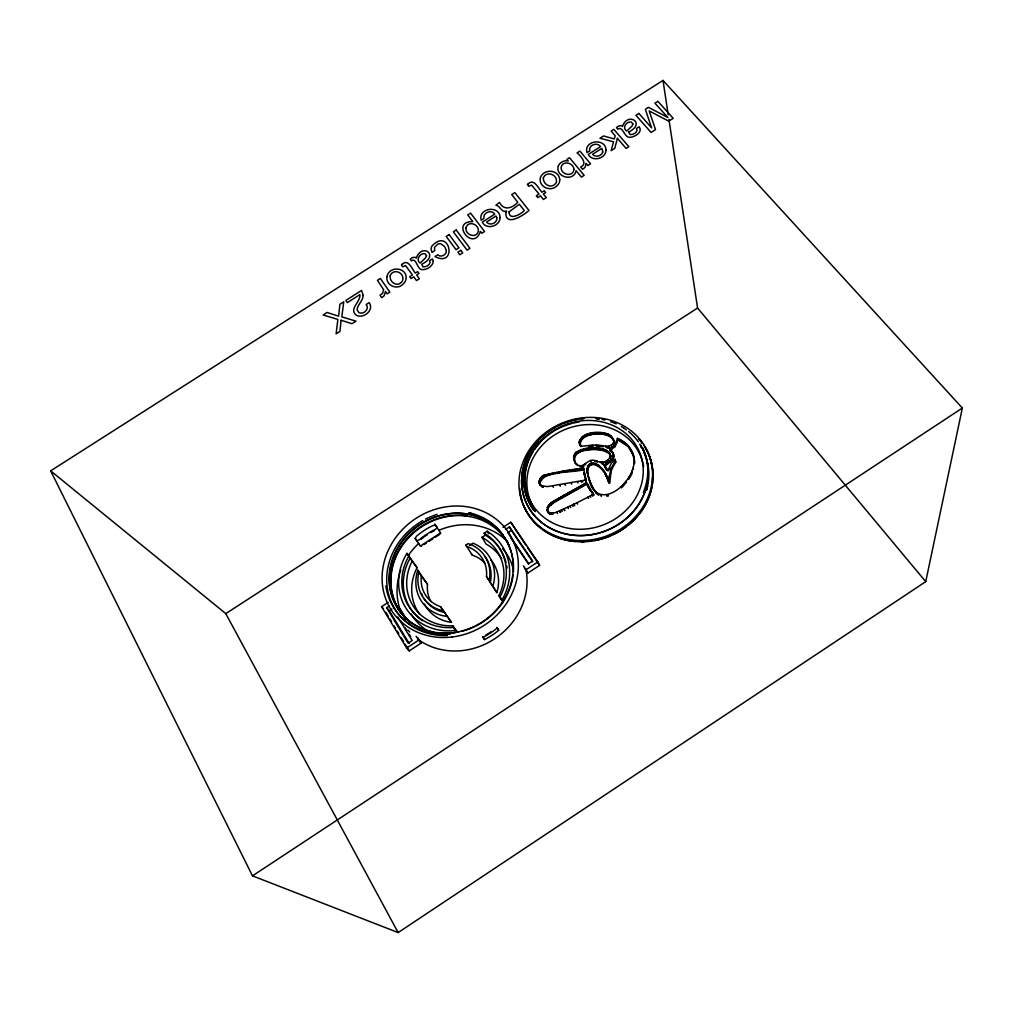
<?xml version="1.0" encoding="UTF-8"?>
<svg xmlns="http://www.w3.org/2000/svg" width="1013" height="1013" viewBox="0 0 1013 1013"><rect width="100%" height="100%" fill="white"/><g stroke="black" fill="none" stroke-linecap="round" stroke-linejoin="round"><path stroke-width="1.5" d="M607.559 479.212L609.535 483.049L609.206 476.654L611.067 468.411L615.322 460.801L615.068 459.345L611.156 463.397L608.066 470.931L604.191 465.106L609.953 460.649L612.802 457.167L613.118 453.292L609.839 448.835L614.866 445.112L617.461 438.35C627.629 442.44 635.176 452.444 634.455 463.637L633.454 455.951L634.125 458.699M615.068 459.345L615.765 462.181L611.51 469.779L609.535 483.049M580.702 446.239C573.814 429.778 614.473 426.688 614.22 443.377L613.473 439.756M614.068 441.769C610.155 429.525 578.195 431.576 580.386 445.885M634.062 462.257C632.821 485.341 595.758 513.49 588.604 477.68L591.529 485.62L596.67 493.673L596.188 492.356M574.447 505.601L573.915 504.309L555.213 512.717L549.932 512.971L547.21 510.704L547.362 507.298L548.552 505.234L552.275 501.992L586.046 482.96L587.109 483.404L588.781 487.987L593.732 494.838L587.109 483.404M547.21 510.704L548.147 512.806L547.957 508.589L549.135 506.525L554.352 502.321L585.666 484.67L587.603 484.746M588.16 475.857L587.667 474.502L588.616 477.465C581.234 452.95 606.141 464.486 608.015 480.567M587.261 472.881L587.768 474.236C586.198 455.255 606.103 468.171 607.534 479.225M576.207 464.435C563.469 445.847 608.205 441.782 610.839 456.8L609.497 452.672M573.915 459.535L575.397 463.207C569.331 446.708 603.115 446.1 610.32 454.824M421.661 545.944A2.317 1.051 -32.4 0 1 420.395 546.045L415.153 538.574L416.381 536.333A65.554 59.349 -35 0 1 433.032 525.519L435.615 525.278L440.592 532.914A2.317 1.051 -32.8 0 1 440.528 533.243M925.73 581.639L962.35 408.049L662.996 80.42L50.65 470.842L252.49 875.852L398.147 932.58L925.73 581.639L697.577 308.003L668.922 119.395M579.664 444.226L582.095 446.151L594.72 445.074L608.205 446.48L612.245 444.555L613.777 441.959M606.736 469.019L607.192 470.387C599.265 463.637 618.437 461.865 613.118 453.292M647.56 486.316L646.674 489.836L647.56 486.316A63.958 57.336 -20.9 0 0 643.686 451.975M575.688 463.068C582.361 471.248 586.552 458.952 593.719 460.282C599.645 462.802 608.61 463.777 610.383 455.407M609.839 448.835L610.282 450.241L615.296 446.518L617.892 439.769L617.461 438.35M643.394 492.305L644.471 489.482A64.363 57.614 -21 0 0 644.002 451.127L642.597 447.936L644.002 451.127M586.008 479.947L583.501 468.069L562.962 471.096L543.715 475.312L539.739 479.048L539.068 482.707L540.461 485.683L539.853 484.366L542.651 486.012L547.704 486.569L584.64 480.225L585.628 479.048L584.349 472.805M539.068 482.707L539.663 484.037C543.778 468.601 571.484 473.97 584.007 469.424L583.501 468.069M631.821 473.945L631.378 474.894L630.972 473.527M630.795 475.996L630.187 477.085L629.769 475.73M593.251 493.521L591.225 495.496L574.016 504.259L574.384 505.208L573.915 504.309M538.283 441.377L534.636 445.821A61.666 55.196 -21 0 0 535.345 511.616L534.016 510.02M535.788 444.251L537.156 442.668M607.091 460.636L607.547 462.017L606.99 460.687M252.49 875.852L962.35 408.049M389.258 605.989L386.624 607.699L389.321 610.763L391.942 609.054M537.852 561.987L539.625 565.355L527.862 573.054L526.013 569.724L537.852 561.987L510.818 522.265L503.043 527.33M406.631 648.041L418.584 640.229L421.117 643.116L409.239 650.89L406.631 648.041L381.61 606.686L388.144 602.431M420.395 546.045L440.592 532.914M423.941 544.614L426.486 542.968M429.018 541.309L432.817 538.84M435.349 537.194L439.161 534.725M465.866 545.108L468.145 543.614A37.152 33.581 -35 0 1 489.152 580.639L486.493 576.587A33.796 30.555 -35 0 0 466.803 546.539L465.866 545.108L472.273 555.124A33.264 30.175 -35.1 0 1 484.974 563.38M487.139 531.243A57.285 51.802 -35 0 1 501.916 600.101L499.953 597.1A53.93 48.763 -35 0 0 484.113 533.218L487.139 531.243L488.621 533.762M469.361 545.538L472.957 543.196A40.596 36.734 -35 0 1 492.85 586.324L496.864 592.63A40.102 36.379 -35.1 0 0 490.862 559.809M502.891 601.823L498.928 595.606A50.156 45.382 -35 0 0 481.998 537.295L485.278 535.168A53.74 48.624 -35 0 1 505.145 559.619M505.538 529.444L509.463 526.887L532.623 561.012L528.647 563.608L508.957 534.509M507.475 532.965L511.375 530.432L509.463 526.887M50.65 470.842L225.785 613.625L697.577 308.003M609.168 481.669L608.053 480.555M446.1 634.252L450.051 634.011L446.1 634.252A66.985 60.425 -34.9 0 1 386.333 588.844L385.852 585.907M461.637 515.199L467.512 515.82L463.675 515.288M471.07 513.3L468.854 512.755A64.262 57.969 -34.9 0 1 503.322 535.497M549.439 513.844L549.287 512.755M617.892 439.769L628.288 446.67L633.568 456.002L632.821 453.33M610.282 450.241L611.865 452.001L611.421 450.608M381.61 606.686L383.421 608.724M453.558 627.465L454.862 629.124L452.773 625.806A50.156 45.382 -35 0 1 412.139 561.202L406.947 553.339A57.285 51.802 -35 0 0 405.934 608.142A57.285 51.802 -35 0 0 455.483 630.504L453.558 627.465A53.93 48.763 -35 0 1 408.758 556.2M452.773 625.806L457.306 631.656M430.93 601.659A33.264 30.175 -35.1 0 1 427.511 584.298L417.799 570.205L421.307 576.169A33.796 30.555 -35 0 0 440.478 606.648L451.443 622.337A40.102 36.379 -35.1 0 1 424.472 604.09M440.478 606.648L451.443 622.337M421.307 576.169L427.511 584.298M406.947 553.339L417.052 567.685A49.536 44.952 -35.1 0 0 419.699 614.321M412.139 561.202L417.052 567.685M484.543 639.57L482.922 637.342A69.125 62.591 -35 0 0 497.18 627.997L498.725 630.263A68.795 62.35 -35.1 0 1 484.543 639.57L482.72 636.708M415.165 538.359L416.938 540.739L419.154 539.904A68.34 62.034 -35.1 0 1 435.603 529.229L437.198 527.57L434.83 523.936M525.734 544.956L510.818 522.265M527.469 547.501L539.625 565.355M511.375 530.432L532.648 561.772M511.021 538.194L528.697 564.355M503.486 536.282L507.817 542.715M523.417 565.874L526.013 569.724M524.405 567.938L527.862 573.054M492.85 586.324L490.305 582.45A37.012 33.492 -35 0 0 484.746 556.302M498.928 595.606L501.08 598.873M471.349 553.706L472.273 555.124M496.864 592.63L486.493 576.587M496.889 627.427L498.725 630.263M504.373 537.042L505.373 538.637M400.072 608.737L404.934 616.664M417.875 637.823L421.117 643.116M397.451 605.66L405.58 618.956M416.14 636.24L418.584 640.229M401.211 621.248L402.794 623.856M405.187 627.769L406.77 630.377M409.163 634.303L410.746 636.911M397.78 616.93L412.152 640.545L408.138 643.166L386.624 607.699M389.321 610.763L409.151 643.432M385.94 612.396L388.346 616.385M389.954 619.032L391.562 621.691M393.968 625.679L395.577 628.326M397.185 630.985L398.793 633.632M401.199 637.62L403.617 641.596M405.225 644.255L409.239 650.89M481.998 537.295L486.088 544.095A49.536 44.952 -35.1 0 1 501.663 558.796M484.113 533.218L485.278 535.168M640.596 446.48L641.09 447.341M613.561 454.685L612.067 451.405M225.785 613.625L398.147 932.58M547.045 509.666L547.64 510.945M549.73 512.907L550.312 514.186M548.324 512.274L548.919 513.54M550.097 513.009L550.844 514.325M547.362 507.298L547.957 508.589M549.932 512.971L550.515 514.249M548.552 505.234L549.135 506.525M551.224 513.173L551.806 514.439M552.389 513.16L552.959 514.427M550.211 503.575L550.793 504.867M541.879 485.784L542.487 487.101M539.055 480.82L539.65 482.15M541.183 485.468L541.778 486.784M540.043 478.617L540.651 479.947M550.857 503.056L551.439 504.347M539.739 479.048L540.334 480.39M550.603 503.258L551.186 504.55M542.651 486.012L543.247 487.329M550.401 503.423L550.983 504.715M540.701 477.769L541.297 479.111M540.385 478.199L540.993 479.529M541.588 476.528L542.183 477.857M552.275 501.992L552.845 503.284M556.96 512.236L557.53 513.502M541.018 477.174L541.613 478.516M553.769 501.03L554.352 502.321M542.284 476.034L542.879 477.376M543.715 475.312L544.31 476.654M559.505 511.21L560.062 512.489M543.031 475.629L543.626 476.971M544.399 475.097L544.994 476.439M555.403 500.194L555.972 501.498M560.05 510.945L560.62 512.223M545.83 474.755L546.412 476.097M545.121 474.932L545.703 476.275M557.201 499.143L557.77 500.435M561.557 510.21L562.114 511.489M552.807 485.936L553.377 487.253M547.159 474.363L547.742 475.705M564.925 510.425L564.254 509.197M548.489 473.97L549.071 475.312M558.948 497.94L559.505 499.232M563.861 509.349L564.418 510.641M549.818 473.603L550.401 474.945M551.275 473.261L551.844 474.603M560.86 496.94L561.417 498.244M561.924 496.395L562.481 497.7M562.924 495.712L563.481 497.016M567.812 507.285L568.369 508.577M552.997 472.919L553.567 474.261M554.731 472.615L555.301 473.957M559.733 484.847L560.29 486.164M563.962 495.028L564.507 496.345M565.14 494.496L565.685 495.813M570.091 506.183L570.636 507.475M564.735 494.648L565.279 495.952M564.342 494.825L564.899 496.129M556.466 472.311L557.023 473.653M566.368 493.901L566.913 495.205M567.597 493.078L568.141 494.382M572.383 505.158L572.915 506.449M558.492 471.931L559.049 473.286M568.939 492.369L569.483 493.673M564.912 483.948L565.469 485.278M560.721 471.514L561.278 472.856M574.016 504.259L574.548 505.563M570.281 491.723L570.813 493.04M571.535 490.9L572.079 492.217M562.962 471.096L563.507 472.451M577.106 502.853L577.625 504.157M565.191 470.69L565.735 472.045M572.915 490.178L573.447 491.495M567.229 470.361L567.774 471.716M574.08 489.634L574.612 490.95M571.205 482.846L571.75 484.176M575.169 488.937L575.701 490.254M569.243 470.07L569.775 471.425M576.346 488.317L576.866 489.646M577.638 487.76L578.157 489.089M571.256 469.779L571.788 471.134M577.537 481.694L578.056 483.036M578.879 487.038L579.398 488.367M591.035 484.277L591.503 485.506M580.107 486.278L580.626 487.608M573.181 469.488L573.713 470.842M574.7 469.234L575.219 470.589M576.22 468.981L576.739 470.349M581.741 485.328L582.26 486.658M583.45 484.328L583.957 485.67M587.958 497.092L588.452 498.396M581.082 480.871L581.601 482.213M576.802 464.144L577.321 465.511M573.497 456.952L574.029 458.332M573.649 458.345L574.181 459.712M577.739 468.74L578.258 470.108M582.272 480.618L582.779 481.947M574.27 454.255L574.789 455.635M590.199 496.015L590.706 497.32M585.159 483.34L585.666 484.67M579.208 468.538L579.727 469.905M573.713 455.546L574.232 456.926M575.093 453.052L575.625 454.432M579.601 465.398L580.12 466.765M580.626 468.373L581.133 469.728M586.046 482.96L586.552 484.303M582.044 468.221L582.564 469.576M584.045 473.54L584.552 474.882M589.883 489.254L590.389 490.583M575.865 452.178L576.384 453.558M580.993 465.727L581.5 467.094M584.197 474.287L584.919 476.553M584.602 475.92L586.134 480.39M589.072 487.962L589.566 489.292M585.628 479.428L586.134 480.77M588.287 486.658L588.781 487.987M585.514 479.731L586.021 481.074M586.692 483.036L588.16 486.835M585.337 479.934L585.843 481.276M592.187 492.217L592.681 493.546M576.79 451.709L577.309 453.102M582.12 465.803L582.627 467.17M591.605 491.482L592.099 492.812M581.741 465.803L582.247 467.158M590.845 490.545L591.617 492.204M576.283 451.912L576.802 453.305M581.361 465.777L581.867 467.145M583.919 472.501L584.425 473.856M590.554 490.216L591.048 491.533M590.174 489.697L590.832 491.254M592.174 494.914L592.668 496.231M577.929 451.317L578.448 452.697M582.981 465.587L583.399 467.031M582.766 465.739L583.273 467.094M593.327 493.977L593.821 495.294M577.321 451.545L577.841 452.925M582.627 465.777L583.007 467.158M592.782 492.951L593.276 494.268M592.352 486.595L592.846 487.924M578.98 450.861L579.499 452.254M590.984 483.847L588.11 476.123M591.731 485.506L592.225 486.848M590.769 483.391L591.605 485.771M583.488 464.828L583.995 466.183M587.071 468.918L587.565 470.285M580.044 450.405L580.55 451.798M595.277 491.381L595.771 492.698M586.932 469.943L587.426 471.298M594.34 490.254L594.834 491.584M586.932 470.893L587.426 472.248M593.567 489.026L594.061 490.343M587.046 471.83L587.54 473.185M592.909 487.709L593.403 489.038M597.138 493.28L597.632 494.597M581.107 449.987L581.614 451.38M587.337 467.879L587.831 469.234M585.147 463.485L585.641 464.853M579.246 441.022L579.765 442.428M588.186 465.727L588.68 467.094M582.184 449.645L582.69 451.038M598.278 494.053L598.759 495.37M579.031 441.858L579.55 443.263M580.031 444.656L580.981 446.67M579.031 442.668L579.753 444.872M587.679 466.841L588.173 468.209M579.942 439.781L580.449 441.187M583.412 449.379L583.906 450.772M588.908 464.739L589.401 466.107M579.601 440.3L580.107 441.706M584.64 449.177L585.147 450.57M589.807 463.941L590.3 465.309M580.702 438.768L581.209 440.174M600.874 495.142L601.355 496.459M580.322 439.275L580.829 440.68M585.881 449.012L586.388 450.405M581.538 437.489L582.032 438.895M590.554 463.485L591.035 464.866M581.057 438.249L581.563 439.655M592.023 462.928L592.516 464.296M582.247 436.73L582.754 438.148M590.63 460.548L591.123 461.928M591.25 463.169L591.744 464.549M583.083 436.109L583.589 437.527M587.135 448.886L587.629 450.279M593.947 462.713L594.428 464.093M583.982 435.577L584.476 436.983M588.528 448.734L589.022 450.127M585.679 434.653L586.172 436.071M606.61 495.154L607.078 496.471M589.959 448.594L590.452 449.987M584.881 435.058L585.387 436.476M588.604 445.53L589.085 446.923M586.514 434.362L587.008 435.78M591.389 448.48L591.871 449.886M589.933 445.403L590.427 446.809M595.049 460.358L595.53 461.738M595.948 463.245L596.429 464.612M598.645 465.03L599.126 466.398M592.82 448.417L593.301 449.81M591.275 445.289L591.769 446.695M596.834 460.636L597.315 462.017M587.388 434.121L587.882 435.539M597.721 464.296L598.189 465.663M607.914 494.711L608.37 496.028M592.618 445.188L593.099 446.581M599.709 466.347L600.177 467.715M588.274 433.906L588.756 435.324M599.202 465.676L599.671 467.044M589.743 433.513L590.237 434.932M594.454 448.392L594.935 449.785M601.19 468.158L601.659 469.526M589.123 433.678L589.617 435.109M605.445 474.578L605.901 475.933M591.01 433.209L591.491 434.64M596.188 448.404L596.67 449.797M604.672 473.008L605.141 474.363M590.376 433.361L590.858 434.78M600.165 461.713L602.026 463.764L601.557 462.384M603.052 470.501L603.52 471.855M592.276 433.007L592.757 434.425M596.581 445.214L597.05 446.606M602.444 462.574L602.912 463.941M608.838 481.682L609.446 483.1M608.572 481.466L609.028 482.808M595.961 445.15L596.429 446.556M602.013 462.548L602.469 463.916M607.078 477.883L608.813 482.568M591.643 433.095L592.124 434.514M606.559 476.604L607.028 477.946M605.989 475.591L606.458 476.946M604.444 464.752L604.913 466.119M593.58 432.931L594.061 434.349M604.672 466.031L605.128 467.398M604.191 465.106L604.723 466.866M592.934 432.956L593.415 434.374M597.227 445.251L597.695 446.644M602.9 462.472L603.355 463.853M597.923 448.442L598.404 449.848M594.897 432.906L595.378 434.324M599.658 448.518L600.127 449.924M605.078 464.296L605.533 465.676M609.206 476.654L609.661 478.009M594.238 432.918L594.72 434.336M598.278 445.277L598.746 446.682M606.103 468.031L606.572 469.399M605.571 467.221L606.027 468.588M605.128 466.613L605.597 467.981M595.809 432.88L596.277 434.298M600.975 448.607L601.443 450.013M605.913 463.713L606.369 465.081M605.002 461.51L605.457 462.89M599.341 445.302L599.81 446.695M606.762 476.971L607.23 478.377M602.748 448.898L603.216 450.304M601.443 445.378L601.912 446.784M596.91 432.83L597.391 434.248M608.826 468.399L609.282 469.766M601.861 448.734L602.33 450.127M606.749 463.118L607.205 464.486M600.392 445.327L600.861 446.733M608.079 462.169L608.534 463.549M602.494 445.505L602.95 446.898M603.621 449.114L604.077 450.519M598.012 432.779L598.493 434.197M605.027 449.582L605.495 450.975M611.067 468.411L611.51 469.779M599.126 432.754L599.595 434.172M608.041 459.712L608.496 461.092M604.406 449.341L604.862 450.734M606.825 450.532L607.281 451.925M609.953 460.649L610.408 462.029M606.243 450.177L606.698 451.583M600.215 432.766L600.684 434.197M605.647 449.861L606.103 451.266M606.673 446.366L607.129 447.771M609.991 456.99L610.434 458.37M608.091 451.38L608.547 452.773M601.469 432.855L601.937 434.273M607.471 450.937L607.927 452.342M605.622 446.151L606.091 447.556M607.787 446.505L608.243 447.911M610.054 453.799L610.814 455.863M611.599 458.94L612.055 460.32M607.382 446.492L607.838 447.898M602.748 432.969L603.216 434.387M608.699 451.836L609.155 453.229M609.016 446.315L609.459 447.721M608.61 446.416L609.066 447.822M604.039 433.108L604.495 434.539M608.205 446.48L608.648 447.885M621.172 486.557L621.602 487.899M622.273 485.594L622.691 486.936M610.75 449.81L611.206 451.216M605.305 433.285L605.761 434.716M610.257 449.228L610.712 450.62M612.802 457.167L613.245 458.547M610.067 449.038L610.51 450.43M623.185 484.505L623.615 485.847M606.559 433.488L607.015 434.919M611.27 447.974L611.713 449.379M612.396 451.836L613.08 453.672M615.322 460.801L615.765 462.181M613.27 455.242L613.701 456.622M609.32 452.279L609.775 453.723M608.547 434.146L609.003 435.577M624.084 483.404L624.514 484.746M607.597 433.754L608.053 435.185M611.232 445.315L611.675 446.72M610.219 435.299L610.662 436.73M625.059 482.315L625.49 483.657M609.421 434.666L609.877 436.096M613.65 442.478L614.093 443.884M611.586 436.831L612.371 438.667M611.194 436.35L611.839 438.009M611.004 436.109L611.447 437.54M610.788 435.881L611.244 437.299M613.068 443.618L613.511 445.024M612.827 438.414L613.637 440.465M613.739 440.896L614.233 442.846M614.866 445.112L615.296 446.518M612.396 437.819L612.827 439.237M626.034 481.213L626.452 482.568M616.626 441.263L617.056 442.681M628.453 477.933L628.858 479.276M629.136 476.819L629.542 478.174M619.247 439.338L619.677 440.756M620.969 440.288L621.387 441.706M622.982 441.478L623.4 442.896M631.808 471.64L632.213 472.995L632.201 470.69M622.349 441.073L622.767 442.491M624.35 442.466L624.768 443.871M623.603 441.909L624.021 443.327M633.087 468.069L633.48 469.437M625.553 443.301L625.971 444.72M626.718 444.188L627.136 445.593M629.187 446.758L629.592 448.164M627.87 445.264L628.288 446.67M631.58 450.975L631.985 452.38M634.075 459.75L634.48 461.13M631.086 450.013L631.492 451.418M634.151 460.877L634.543 462.257M630.301 448.392L630.706 449.797M632.593 452.798L632.998 454.191M632.125 451.925L632.53 453.318M633.935 458.623L634.341 460.016M650.473 459.358L651.714 464.283L650.473 459.358L650.84 460.75A67.529 60.565 -20.9 0 0 645.053 447.467M651.359 462.903L652.359 467.892A67.529 60.565 -20.9 0 1 652.853 478.946L652.486 477.579L652.524 482.657A67.529 60.565 -20.9 0 1 590.554 541.233A67.529 60.565 -20.9 0 1 521.48 499.219M662.996 80.42L668.2 114.71M401.325 612.84A64.883 58.868 -35.1 0 1 399.591 573.827M399.958 572.611A64.883 58.868 -35.1 0 1 400.781 570.192M408.467 555.301A64.883 58.868 -35.1 0 1 418.736 543.437M438.908 530.318A64.883 58.868 -35.1 0 1 507.804 541.955M440.022 534.003A2.317 1.051 -32.8 0 1 439.617 534.383M491.482 631.542A65.237 59.121 -35.1 0 1 485.721 635.126M407.948 620.437A63.819 57.665 -34.9 0 1 418.293 529.115A63.819 57.665 -34.9 0 1 509.222 545.792M447.442 635.531A66.769 59.97 -34.4 0 1 389.891 598.518A66.769 59.97 -34.4 0 1 410.062 529.698M410.847 529.001A66.769 59.97 -34.4 0 1 414.912 525.734M415.748 525.114A66.769 59.97 -34.4 0 1 419.192 522.759M420.066 522.189A66.769 59.97 -34.4 0 1 422.763 520.593M425.511 519.099A66.769 59.97 -34.4 0 1 428.322 517.732M429.271 517.301A66.769 59.97 -34.4 0 1 431.196 516.478M432.158 516.098A66.769 59.97 -34.4 0 1 434.108 515.364M435.084 515.009A66.769 59.97 -34.4 0 1 437.059 514.363M433.881 632.15A64.06 58.096 -34 0 1 390.398 566.039A64.06 58.096 -34 0 1 459.864 513.274A64.06 58.096 -34 0 1 513.414 571.737M513.122 574.789A64.06 58.096 -34 0 1 461.915 631.213M458.775 631.935A64.06 58.096 -34 0 1 436.907 632.656M505.335 539.081A63.844 57.678 -34.9 0 1 508.969 545.399M411.62 623.362A63.844 57.678 -34.9 0 1 396.817 554.035A63.844 57.678 -34.9 0 1 463.751 515.376M502.676 548.78A56.386 51.157 -35.1 0 1 513.148 568.749M427.473 630.719A56.386 51.157 -35.1 0 1 411.316 613.979M525.899 569.192A68.264 61.97 -35.1 0 1 494.357 639A68.264 61.97 -35.1 0 1 418.268 639.558M409.759 632.049A68.264 61.97 -35.1 0 1 408.087 630.162M420.927 539.385A68.264 61.97 -35.1 0 1 424.13 536.915M425.219 536.13A68.264 61.97 -35.1 0 1 427.448 534.623M430.892 532.521A68.264 61.97 -35.1 0 1 434.438 530.609M505.474 560.658A53.74 48.624 -35 0 1 506.057 562.747M506.753 565.95A53.74 48.624 -35 0 1 507.082 568.116M422.256 620.652A53.74 48.624 -35 0 1 410.164 558.074M446.847 616.398A40.596 36.734 -35 0 1 417.799 570.205M443.061 610.75A37.152 33.581 -35 0 1 418.8 572.18M444.378 612.46A37.012 33.492 -35 0 1 423.966 598.442M422.611 596.024A37.012 33.492 -35 0 1 421.471 593.491M539.828 442.542A61.476 54.917 -19.6 0 1 579.398 421.915M643.217 450.076A64.174 57.804 -21 0 1 596.986 533.598A64.174 57.804 -21 0 1 521.581 479.656M521.72 476.844A64.174 57.804 -21 0 1 529.343 452.406M530.863 449.899A64.174 57.804 -21 0 1 534.256 445.062M536.13 442.744A64.174 57.804 -21 0 1 554.744 427.423M557.454 425.966A64.174 57.804 -21 0 1 560.214 424.637M563.051 423.421A64.174 57.804 -21 0 1 577.841 419.23M580.88 418.774A64.174 57.804 -21 0 1 583.931 418.47A64.174 57.716 -22 0 0 522.733 491.875A64.174 57.716 -22 0 0 606.749 530.356A64.174 57.716 -22 0 0 639.975 444.188M596.125 418.584A64.174 57.804 -21 0 1 599.126 418.964M623.957 428.271A64.174 57.804 -21 0 1 626.351 429.917M640.064 444.441A64.174 57.804 -21 0 1 642.875 449.379M595.999 418.546A64.174 57.716 -22 0 1 599 418.901M601.975 419.395A64.174 57.716 -22 0 1 604.9 420.015M610.636 421.674A64.174 57.716 -22 0 1 616.132 423.852M621.349 426.536A64.174 57.716 -22 0 1 623.831 428.068M628.529 431.475A64.174 57.716 -22 0 1 638.367 441.845M533.674 510.235A61.476 54.753 -21.3 0 1 533.041 451.912M534.56 449.607A61.476 54.753 -21.3 0 1 539.777 443.086M533.18 506.639A59.501 53.334 -20.9 0 1 565.203 429.436A59.501 53.334 -20.9 0 1 642.66 462.004M642.951 463.106A59.501 53.334 -20.9 0 1 643.648 466.449M521.176 498.054A67.529 60.565 -20.9 0 1 519.694 488.532M638.507 438.73A67.529 60.565 -20.9 0 1 642.356 443.428M644.015 445.467A67.592 60.615 -20.9 0 1 652.397 484.442M651.853 487.405A67.592 60.615 -20.9 0 1 628.529 524.911M626.161 526.773A67.592 60.615 -20.9 0 1 613.296 534.535M610.522 535.776A67.592 60.615 -20.9 0 1 594.656 540.537M591.681 541.018A67.592 60.615 -20.9 0 1 588.692 541.373M584.26 541.676A67.592 60.615 -20.9 0 1 581.31 541.727M575.397 541.474A67.592 60.615 -20.9 0 1 543.019 529.799M540.638 528.001A67.592 60.615 -20.9 0 1 523.126 504.17M522.088 501.182A67.592 60.615 -20.9 0 1 520.555 495.116M638.697 438.642A67.592 60.615 -20.9 0 1 642.381 443.124M446.353 250.49C446.961 254.732 440.858 257.973 437.793 254.807L435.008 256.593C457.407 268.065 450.329 226.849 432.133 245.83A6.952 5.647 -25.1 0 0 431.12 249.591L431.969 252.427L434.742 250.654L434.476 247.4L437.806 244.146A4.179 3.394 -25.1 0 1 441.06 243.943L444.631 246.64L446.353 250.49M383.572 289.667L382.699 293.188L379.976 295.239L381.673 297.67L384.092 295.859L385.459 291.478L387.105 293.846L389.853 292.099L380.331 278.448L377.469 280.284L383.572 289.667M465.955 227.938C465.068 234.978 476.566 239.043 478.364 231.154C479.086 224 467.778 220.201 465.955 227.938M496.801 217.782C497.636 223.037 489.76 226.317 486.569 221.999L495.99 215.984L496.801 217.782M386.979 276.587C385.56 285.463 397.311 290.642 403.187 283.957A8.395 6.85 -27.3 0 0 405.972 279.411C408.163 267.242 389.195 265.165 386.979 276.587M543.373 177.883C542.727 183.847 550.591 189.026 555.086 184.037A4.647 3.735 -19.8 0 0 556.492 180.96C556.53 173.919 545.956 170.893 543.373 177.883M606.04 149.823C606.179 158.572 592.554 162.308 588.198 154.47L600.519 146.606C597.341 141.706 588.173 145.163 589.781 150.861L587.008 152.634C583.273 140.706 605.204 137.312 606.04 149.823M559.733 179.554L559.645 181.2A8.383 6.736 -19.8 0 1 557.049 185.62C550.907 192.749 537.624 186.481 540.524 177.224C544.26 168.449 558.796 169.551 559.733 179.554M363.161 295.327C363.173 300.874 357.45 304.419 357.095 309.839L358.931 312.612C363.477 314.929 369.96 308.94 366.174 304.508L369.112 302.621C374.709 309.991 363.312 319.196 356.348 315.233C348.345 309.117 360.995 301.659 359.843 294.644L347.358 302.621L345.889 300.443L361.565 290.427L363.161 295.327M433.349 261.354C432.728 266.571 426.144 270.471 421.18 269.521C417.039 268.394 416.09 257.175 411.519 260.885L410.328 259.214L412.139 257.733L414.874 257.188L416.254 258.112C422.244 242.208 439.87 255.542 421.763 264.228L423.003 266.812C426.131 267.407 431.589 264.279 429.689 260.594L432.361 258.885L433.349 261.354M500.042 217.554C500.08 226.254 486.43 230.369 482.289 222.113L494.711 214.174C491.596 209.02 482.53 212.743 483.986 218.428L481.188 220.214C477.655 208.134 499.688 204.588 500.042 217.554M632.922 124.004L631.871 126.232L626.768 131.057C621.589 127.98 626.616 120.813 631.403 122.092L632.922 124.004M341.052 320.235L339.95 331.403L336.126 333.847L337.861 319.424L323.134 314.967L327.072 312.447L338.595 316.195L339.912 304.255L343.749 301.811L341.824 316.892L355.994 321.146L351.98 323.704L341.052 320.235M390.22 275.663C389.093 281.614 396.729 287.464 401.351 282.272A4.647 3.799 -27.3 0 0 402.895 279.094C403.491 271.813 392.854 268.483 390.22 275.663M573.953 169.348C573.143 177.592 560.898 174.869 561.101 167.449C562.367 160.054 573.548 162.624 573.953 169.348M426.536 255.808L425.346 258.125L420.053 263.089C415.343 259.619 420.37 252.49 425.194 253.757L426.536 255.808M628.604 132.095L630.061 134.514C633.062 135.058 638.747 132.032 636.506 128.474L639.127 126.79C643.293 132.285 634.239 137.388 629.478 137.35C624.198 137.388 622.729 125.422 617.854 129.17L616.499 127.613L618.259 126.169L621.032 125.587L622.526 126.435C627.452 111.354 646.649 123.193 628.604 132.095M505.829 212.641C505.348 227.748 524.81 214.3 529.027 210.501L514.845 192.597L511.717 194.597L517.757 202.245C512.046 208.488 503.816 210.957 499.472 202.41L495.927 205.272C500.257 205.525 501.486 213.173 506.639 211.033L505.829 212.641M480.428 231.496C472.932 252.604 449.785 221.189 472.805 221.619L467.715 214.921L470.551 213.11L484.556 231.483L481.77 233.256L480.428 231.496M558.29 165.967C554.959 177.009 573.839 182.315 576.08 170.691L581.399 177.098L584.172 175.338L569.496 157.711L566.9 159.37L568.242 160.991C564.304 159.94 559.86 162.245 558.29 165.967M586.058 164.397L584.919 167.512L582.564 169.285L580.664 167.006C588.11 163.954 580.74 155.85 577.068 152.874L579.892 151.076L590.579 163.802L587.895 165.524L586.033 163.321L586.058 164.397M617.398 138.338L614.777 148.341L611.168 150.658L613.536 141.795L599.987 138.249L603.583 135.957L614.271 138.946L615.233 135.818L611.168 131.108L613.865 129.385L628.845 146.682L626.123 148.417L617.398 138.338M509.096 211.844C508.589 221.125 521.72 214.022 524.202 210.425L519.352 204.271L509.096 211.844M602.773 151.937C601.646 156.167 595.429 157.787 592.529 154.318L601.874 148.341L602.773 151.937M528.279 183.784L527.393 184.581L528.761 186.291L531.648 185.113L539.055 194.04L536.346 195.762L537.776 197.56L540.486 195.826L543.411 199.472L546.298 197.624L543.361 193.989L545.652 192.521L544.222 190.735L541.93 192.204C538.561 188.924 534.32 177.997 528.279 183.784M402.3 264.19L401.401 265.013L402.668 266.799L405.567 265.609L412.43 274.941L409.708 276.688L411.037 278.562L413.773 276.815L416.482 280.614L419.395 278.752L416.672 274.954L418.989 273.472L417.66 271.611L415.343 273.079C412.266 269.673 408.442 258.302 402.3 264.19M449.101 234.56L446.201 236.409L456.053 249.692L458.978 247.83L449.101 234.56M456.217 230.014L453.368 231.838L467.044 250.135L469.918 248.299L456.217 230.014M638.886 113.418L635.936 115.305L651.093 132.45L655.525 129.613L649.206 110.949L668.732 121.167L673.202 118.318L657.868 101.3L654.917 103.187L667.884 117.483L648.421 107.327L645.344 109.29L651.612 127.891L638.886 113.418M460.826 250.325L457.914 252.186L459.813 254.757L462.738 252.883L460.826 250.325M454.723 632.505A64.06 57.678 -36.3 0 0 503.182 535.586A64.06 57.678 -36.3 0 0 396.121 551.604A64.06 57.678 -36.3 0 0 454.723 632.505M451.95 637.025A70.302 63.414 -34.9 0 0 508.349 532.218A70.302 63.414 -34.9 0 0 390.385 546.045A70.302 63.414 -34.9 0 0 451.95 637.025M570.078 528.545A59.881 53.6 -21 0 0 640.912 455.837A59.881 53.6 -21 0 0 541.486 440.212A59.881 53.6 -21 0 0 570.078 528.545M571.674 539.992A67.668 60.666 -20.9 0 0 649.358 455.888A67.668 60.666 -20.9 0 0 536.219 441.073A67.668 60.666 -20.9 0 0 571.674 539.992"/></g></svg>
